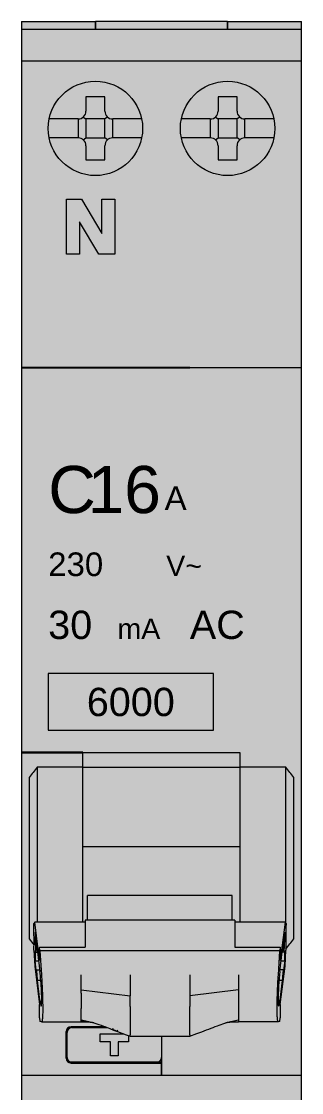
# Model space of a CAD drawing. Header units: millimetres. Extents: x 0 to 418, y -44 to 411.
# Drawn here: x 0.3 to 18.1, y 24.2 to 92.2 of the extents above; entities that cross this region are included whole.
import ezdxf
from ezdxf.enums import TextEntityAlignment as Align

# ---------------------------------------------------------------- set-up
doc = ezdxf.new("R2010")
doc.units = ezdxf.units.MM
for name, color, linetype, lineweight, true_color in [('BODY', 7, 'Continuous', 5, 0xf0f1eb), ('DETAILS', 7, 'Continuous', 5, 0x2f373d), ('LEVERS', 7, 'Continuous', 5, 0x2b7ac1), ('MARKING', 7, 'Continuous', 5, 0x2f373d), ('TERMINALS', 7, 'Continuous', 5, 0xa4adb6), ('TEST', 7, 'Continuous', 5, 0xf49226)]:
    doc.layers.add(name, color=color, linetype=linetype, lineweight=lineweight, true_color=true_color)
doc.layers.add('PARAMETERS', color=7, linetype='Continuous', plot=False)
doc.styles.add('BLOCK_ARIAL', font='arial.ttf')

# ---------------------------------------------------------------- blocks, each defined once
blk = doc.blocks.new('DA_1PN_18_4')
at = {"layer": 'BODY', "true_color": 0xf0f1eb}
blk.add_hatch(color=7, dxfattribs=at).paths.add_polyline_path([(0.3, 5.75), (0.3, 25.25), (0.3, 45.765), (0.3, 45.77), (0.3, 45.815), (0.3, 45.82), (0.3, 70.23), (0.3, 70.25), (0.3, 89.75), (0.3, 91.75), (0.3, 92.25), (5, 92.25), (13.4, 92.25), (18.1, 92.25), (18.1, 91.75), (18.1, 89.75), (18.1, 70.25), (18.1, 25.25), (18.1, 5.75), (18.1, 3.75), (18.1, 3.25), (14.9, 3.25), (14.9, 1.25), (14.88, 1.05), (14.82, 0.86), (14.61, 0.54), (14.29, 0.33), (14.1, 0.27), (13.9, 0.25), (4.5, 0.25), (4.3, 0.27), (4.11, 0.33), (3.79, 0.54), (3.58, 0.86), (3.52, 1.05), (3.5, 1.25), (3.5, 3.25), (0.3, 3.25), (0.3, 3.75)])
at = {"layer": 'LEVERS'}
blk.add_hatch(color=256, dxfattribs=at).paths.add_polyline_path([(1.575, 28.665), (1.48, 28.695), (1.45, 28.935), (1.45, 29.775), (1.15, 32.2), (1.095, 33.22), (1.099, 33.551), (1.025, 33.65), (0.95, 33.745), (0.875, 33.845), (0.8, 33.945), (0.8, 44.19), (0.925, 44.36), (1.05, 44.525), (1.175, 44.69), (1.3, 44.85), (4.2, 44.85), (4.2, 44.86), (4.2, 45.71), (4.2, 45.765), (14.2, 45.765), (14.2, 44.86), (14.2, 44.85), (17.1, 44.85), (17.225, 44.69), (17.35, 44.525), (17.475, 44.36), (17.6, 44.19), (17.6, 33.945), (17.475, 33.78), (17.35, 33.615), (17.225, 33.45), (17.104, 33.295), (17.105, 33.22), (17.05, 32.2), (16.75, 29.775), (16.75, 28.935), (16.72, 28.695), (16.625, 28.665), (16.625, 28.66), (14.1, 28.66), (13.89, 28.66), (13.835, 28.66), (13.775, 28.66), (13.675, 28.66), (13.625, 28.66), (13.595, 28.66), (13.575, 28.66), (13.56, 28.66), (13.55, 28.66), (13.54, 28.66), (13.53, 28.66), (13.52, 28.655), (13.515, 28.655), (13.51, 28.655), (13.5, 28.655), (13.495, 28.655), (13.49, 28.655), (13.485, 28.655), (13.48, 28.655), (13.475, 28.655), (13.47, 28.655), (13.469, 28.655), (13.46, 28.653), (13.46, 28.65), (13.455, 28.65), (13.45, 28.65), (13.425, 28.645), (13.415, 28.645), (13.402, 28.642), (13.395, 28.64), (13.375, 28.635), (13.355, 28.63), (13.335, 28.625), (13.32, 28.615), (13.3, 28.61), (13.295, 28.61), (13.215, 28.58), (13.105, 28.545), (12.995, 28.505), (12.875, 28.46), (12.75, 28.415), (12.62, 28.365), (12.485, 28.315), (12.35, 28.265), (12.205, 28.21), (12.06, 28.155), (11.76, 28.04), (11.445, 27.92), (11, 27.75), (9.2, 27.75), (7.2, 27.75), (6.95, 27.845), (6.803, 27.9), (6.67, 27.95), (6.405, 28.055), (6.309, 28.092), (6.176, 28.142), (6.155, 28.15), (5.915, 28.24), (5.705, 28.32), (5.52, 28.39), (5.36, 28.45), (5.215, 28.5), (5.085, 28.545), (4.975, 28.585), (4.9, 28.61), (4.88, 28.615), (4.865, 28.625), (4.845, 28.63), (4.825, 28.635), (4.805, 28.64), (4.79, 28.645), (4.78, 28.645), (4.76, 28.65), (4.74, 28.655), (4.735, 28.655), (4.731, 28.655), (4.1, 28.8), (4.1, 28.66), (1.575, 28.66)])
at = {"layer": 'TERMINALS', "true_color": 0xa4adb6}
for points in [[(7.986, 85.156), (7.974, 85.058), (7.96, 84.961), (7.942, 84.865), (7.942, 84.861), (7.94, 84.845), (7.934, 84.825), (7.922, 84.769), (7.898, 84.674), (7.871, 84.579), (7.841, 84.486), (7.808, 84.393), (7.772, 84.304), (7.765, 84.28), (7.751, 84.254), (7.733, 84.212), (7.691, 84.123), (7.646, 84.036), (7.598, 83.95), (7.548, 83.866), (7.495, 83.784), (7.49, 83.775), (7.482, 83.765), (7.439, 83.703), (7.38, 83.624), (7.319, 83.547), (7.256, 83.472), (7.19, 83.399), (7.121, 83.329), (7.051, 83.26), (6.978, 83.194), (6.903, 83.131), (6.826, 83.07), (6.747, 83.011), (6.685, 82.968), (6.675, 82.96), (6.666, 82.955), (6.584, 82.902), (6.5, 82.852), (6.414, 82.804), (6.327, 82.759), (6.238, 82.717), (6.196, 82.699), (6.17, 82.685), (6.146, 82.678), (6.057, 82.642), (5.964, 82.609), (5.871, 82.579), (5.776, 82.552), (5.681, 82.528), (5.625, 82.516), (5.605, 82.51), (5.589, 82.508), (5.585, 82.508), (5.489, 82.49), (5.392, 82.476), (5.294, 82.464), (5.196, 82.456), (5.098, 82.452), (5, 82.45), (4.902, 82.452), (4.804, 82.456), (4.706, 82.464), (4.608, 82.476), (4.511, 82.49), (4.415, 82.508), (4.411, 82.508), (4.395, 82.51), (4.375, 82.516), (4.319, 82.528), (4.224, 82.552), (4.129, 82.579), (4.036, 82.609), (3.943, 82.642), (3.854, 82.678), (3.83, 82.685), (3.804, 82.699), (3.762, 82.717), (3.673, 82.759), (3.586, 82.804), (3.5, 82.852), (3.416, 82.902), (3.334, 82.955), (3.325, 82.96), (3.315, 82.968), (3.253, 83.011), (3.174, 83.07), (3.097, 83.131), (3.022, 83.194), (2.949, 83.26), (2.879, 83.329), (2.81, 83.399), (2.744, 83.472), (2.681, 83.547), (2.62, 83.624), (2.561, 83.703), (2.518, 83.765), (2.51, 83.775), (2.505, 83.784), (2.452, 83.866), (2.402, 83.95), (2.354, 84.036), (2.309, 84.123), (2.267, 84.212), (2.249, 84.254), (2.235, 84.28), (2.228, 84.304), (2.192, 84.393), (2.159, 84.486), (2.129, 84.579), (2.102, 84.674), (2.078, 84.769), (2.066, 84.825), (2.06, 84.845), (2.058, 84.861), (2.058, 84.865), (2.04, 84.961), (2.026, 85.058), (2.014, 85.156), (2.006, 85.254), (2.002, 85.352), (2, 85.45), (2, 85.45), (2, 85.45), (2.002, 85.548), (2.006, 85.646), (2.014, 85.744), (2.026, 85.842), (2.04, 85.939), (2.058, 86.035), (2.058, 86.039), (2.06, 86.055), (2.066, 86.075), (2.078, 86.131), (2.102, 86.226), (2.129, 86.321), (2.159, 86.414), (2.192, 86.507), (2.228, 86.596), (2.235, 86.62), (2.249, 86.646), (2.267, 86.688), (2.309, 86.777), (2.354, 86.864), (2.402, 86.95), (2.452, 87.034), (2.505, 87.116), (2.51, 87.125), (2.518, 87.135), (2.561, 87.197), (2.62, 87.276), (2.681, 87.353), (2.744, 87.428), (2.81, 87.501), (2.879, 87.571), (2.949, 87.64), (3.022, 87.706), (3.097, 87.769), (3.174, 87.83), (3.253, 87.889), (3.315, 87.932), (3.325, 87.94), (3.334, 87.945), (3.416, 87.998), (3.5, 88.048), (3.586, 88.096), (3.673, 88.141), (3.762, 88.183), (3.804, 88.201), (3.83, 88.215), (3.854, 88.222), (3.943, 88.258), (4.036, 88.291), (4.129, 88.321), (4.224, 88.348), (4.319, 88.372), (4.375, 88.384), (4.395, 88.39), (4.411, 88.392), (4.415, 88.392), (4.511, 88.41), (4.608, 88.424), (4.706, 88.436), (4.804, 88.444), (4.902, 88.448), (5, 88.45), (5, 88.45), (5, 88.45), (5.098, 88.448), (5.196, 88.444), (5.294, 88.436), (5.392, 88.424), (5.489, 88.41), (5.585, 88.392), (5.589, 88.392), (5.605, 88.39), (5.625, 88.384), (5.681, 88.372), (5.776, 88.348), (5.871, 88.321), (5.964, 88.291), (6.057, 88.258), (6.146, 88.222), (6.17, 88.215), (6.196, 88.201), (6.238, 88.183), (6.327, 88.141), (6.414, 88.096), (6.5, 88.048), (6.584, 87.998), (6.666, 87.945), (6.675, 87.94), (6.685, 87.932), (6.747, 87.889), (6.826, 87.83), (6.903, 87.769), (6.978, 87.706), (7.051, 87.64), (7.121, 87.571), (7.19, 87.501), (7.256, 87.428), (7.319, 87.353), (7.38, 87.276), (7.439, 87.197), (7.482, 87.135), (7.49, 87.125), (7.495, 87.116), (7.548, 87.034), (7.598, 86.95), (7.646, 86.864), (7.691, 86.777), (7.733, 86.688), (7.751, 86.646), (7.765, 86.62), (7.772, 86.596), (7.808, 86.507), (7.841, 86.414), (7.871, 86.321), (7.898, 86.226), (7.922, 86.131), (7.934, 86.075), (7.94, 86.055), (7.942, 86.039), (7.942, 86.035), (7.96, 85.939), (7.974, 85.842), (7.986, 85.744), (7.994, 85.646), (7.998, 85.548), (8, 85.45), (7.998, 85.352), (7.994, 85.254)], [(16.386, 85.156), (16.374, 85.058), (16.36, 84.961), (16.342, 84.865), (16.342, 84.861), (16.34, 84.845), (16.334, 84.825), (16.322, 84.769), (16.298, 84.674), (16.271, 84.579), (16.241, 84.486), (16.208, 84.393), (16.172, 84.304), (16.165, 84.28), (16.151, 84.254), (16.133, 84.212), (16.091, 84.123), (16.046, 84.036), (15.998, 83.95), (15.948, 83.866), (15.895, 83.784), (15.89, 83.775), (15.882, 83.765), (15.839, 83.703), (15.78, 83.624), (15.719, 83.547), (15.656, 83.472), (15.59, 83.399), (15.521, 83.329), (15.451, 83.26), (15.378, 83.194), (15.303, 83.131), (15.226, 83.07), (15.147, 83.011), (15.085, 82.968), (15.075, 82.96), (15.066, 82.955), (14.984, 82.902), (14.9, 82.852), (14.814, 82.804), (14.727, 82.759), (14.638, 82.717), (14.596, 82.699), (14.57, 82.685), (14.546, 82.678), (14.457, 82.642), (14.364, 82.609), (14.271, 82.579), (14.176, 82.552), (14.081, 82.528), (14.025, 82.516), (14.005, 82.51), (13.989, 82.508), (13.985, 82.508), (13.889, 82.49), (13.792, 82.476), (13.694, 82.464), (13.596, 82.456), (13.498, 82.452), (13.4, 82.45), (13.302, 82.452), (13.204, 82.456), (13.106, 82.464), (13.008, 82.476), (12.911, 82.49), (12.815, 82.508), (12.811, 82.508), (12.795, 82.51), (12.775, 82.516), (12.719, 82.528), (12.624, 82.552), (12.529, 82.579), (12.436, 82.609), (12.343, 82.642), (12.254, 82.678), (12.23, 82.685), (12.204, 82.699), (12.162, 82.717), (12.073, 82.759), (11.986, 82.804), (11.9, 82.852), (11.816, 82.902), (11.734, 82.955), (11.725, 82.96), (11.715, 82.968), (11.653, 83.011), (11.574, 83.07), (11.497, 83.131), (11.422, 83.194), (11.349, 83.26), (11.279, 83.329), (11.21, 83.399), (11.144, 83.472), (11.081, 83.547), (11.02, 83.624), (10.961, 83.703), (10.918, 83.765), (10.91, 83.775), (10.905, 83.784), (10.852, 83.866), (10.802, 83.95), (10.754, 84.036), (10.709, 84.123), (10.667, 84.212), (10.649, 84.254), (10.635, 84.28), (10.628, 84.304), (10.592, 84.393), (10.559, 84.486), (10.529, 84.579), (10.502, 84.674), (10.478, 84.769), (10.466, 84.825), (10.46, 84.845), (10.458, 84.861), (10.458, 84.865), (10.44, 84.961), (10.426, 85.058), (10.414, 85.156), (10.406, 85.254), (10.402, 85.352), (10.4, 85.45), (10.4, 85.45), (10.4, 85.45), (10.402, 85.548), (10.406, 85.646), (10.414, 85.744), (10.426, 85.842), (10.44, 85.939), (10.458, 86.035), (10.458, 86.039), (10.46, 86.055), (10.466, 86.075), (10.478, 86.131), (10.502, 86.226), (10.529, 86.321), (10.559, 86.414), (10.592, 86.507), (10.628, 86.596), (10.635, 86.62), (10.649, 86.646), (10.667, 86.688), (10.709, 86.777), (10.754, 86.864), (10.802, 86.95), (10.852, 87.034), (10.905, 87.116), (10.91, 87.125), (10.918, 87.135), (10.961, 87.197), (11.02, 87.276), (11.081, 87.353), (11.144, 87.428), (11.21, 87.501), (11.279, 87.571), (11.349, 87.64), (11.422, 87.706), (11.497, 87.769), (11.574, 87.83), (11.653, 87.889), (11.715, 87.932), (11.725, 87.94), (11.734, 87.945), (11.816, 87.998), (11.9, 88.048), (11.986, 88.096), (12.073, 88.141), (12.162, 88.183), (12.204, 88.201), (12.23, 88.215), (12.254, 88.222), (12.343, 88.258), (12.436, 88.291), (12.529, 88.321), (12.624, 88.348), (12.719, 88.372), (12.775, 88.384), (12.795, 88.39), (12.811, 88.392), (12.815, 88.392), (12.911, 88.41), (13.008, 88.424), (13.106, 88.436), (13.204, 88.444), (13.302, 88.448), (13.4, 88.45), (13.4, 88.45), (13.4, 88.45), (13.498, 88.448), (13.596, 88.444), (13.694, 88.436), (13.792, 88.424), (13.889, 88.41), (13.985, 88.392), (13.989, 88.392), (14.005, 88.39), (14.025, 88.384), (14.081, 88.372), (14.176, 88.348), (14.271, 88.321), (14.364, 88.291), (14.457, 88.258), (14.546, 88.222), (14.57, 88.215), (14.596, 88.201), (14.638, 88.183), (14.727, 88.141), (14.814, 88.096), (14.9, 88.048), (14.984, 87.998), (15.066, 87.945), (15.075, 87.94), (15.085, 87.932), (15.147, 87.889), (15.226, 87.83), (15.303, 87.769), (15.378, 87.706), (15.451, 87.64), (15.521, 87.571), (15.59, 87.501), (15.656, 87.428), (15.719, 87.353), (15.78, 87.276), (15.839, 87.197), (15.882, 87.135), (15.89, 87.125), (15.895, 87.116), (15.948, 87.034), (15.998, 86.95), (16.046, 86.864), (16.091, 86.777), (16.133, 86.688), (16.151, 86.646), (16.165, 86.62), (16.172, 86.596), (16.208, 86.507), (16.241, 86.414), (16.271, 86.321), (16.298, 86.226), (16.322, 86.131), (16.334, 86.075), (16.34, 86.055), (16.342, 86.039), (16.342, 86.035), (16.36, 85.939), (16.374, 85.842), (16.386, 85.744), (16.394, 85.646), (16.398, 85.548), (16.4, 85.45), (16.398, 85.352), (16.394, 85.254)]]:
    blk.add_hatch(color=253, dxfattribs=at).paths.add_polyline_path(points)
at = {"layer": 'TEST', "true_color": 0xf49226}
for points in [[(4.731, 28.655), (4.73, 28.655), (4.725, 28.655), (4.72, 28.655), (4.715, 28.655), (4.71, 28.655), (4.705, 28.655), (4.7, 28.655), (4.695, 28.655), (4.69, 28.655), (4.685, 28.655), (4.68, 28.655), (4.675, 28.66), (4.665, 28.66), (4.66, 28.66), (4.65, 28.66), (4.635, 28.66), (4.62, 28.66), (4.6, 28.66), (4.57, 28.66), (4.52, 28.66), (4.34, 28.66), (4.135, 28.66), (4.1, 28.66), (4.1, 28.8)], [(3.298, 26.1), (3.35, 26.1), (3.35, 28.05), (9.2, 28.05), (9.2, 26.4), (9.2, 26.1), (9.2, 26.05), (7.2, 26.05), (6.7, 26.05), (3.45, 26.05), (3.35, 26.05), (3.35, 26.072), (3.335, 26.075)]]:
    blk.add_hatch(color=30, dxfattribs=at).paths.add_polyline_path(points)
at = {"layer": 'DETAILS', "color": 250, "linetype": 'ByBlock', "lineweight": 5, "true_color": 0x2f373d}
for p, q in [((0.3, 92.25), (0.3, 91.75)), ((0.3, 92.25), (5, 92.25)), ((5, 92.25), (5, 91.75)), ((5, 91.75), (5, 92.25)), ((13.4, 92.25), (5, 92.25)), ((13.4, 92.25), (13.4, 91.75)), ((13.4, 91.75), (13.4, 92.25)), ((13.4, 92.25), (18.1, 92.25)), ((18.1, 3.25), (18.1, 92.25)), ((0.3, 91.75), (0.3, 70.25)), ((0.3, 91.75), (18.1, 91.75)), ((0.3, 89.75), (18.1, 89.75)), ((4.4, 87.45), (4.4, 86.55)), ((5.6, 87.45), (4.4, 87.45)), ((5.6, 86.55), (5.6, 87.45)), ((12.8, 87.45), (12.8, 86.55)), ((14, 87.45), (12.8, 87.45)), ((14, 86.55), (14, 87.45)), ((3.9, 86.05), (2.063, 86.05)), ((3.9, 86.05), (3.9, 84.85)), ((4.227, 86.171), (4.4, 86.05)), ((4.4, 86.05), (4.4, 84.85)), ((5.6, 86.05), (4.4, 86.05)), ((5.773, 86.171), (5.6, 86.05)), ((5.6, 84.85), (5.6, 86.05)), ((6.1, 84.85), (6.1, 86.05)), ((7.937, 86.05), (6.1, 86.05)), ((12.3, 86.05), (10.463, 86.05)), ((12.3, 86.05), (12.3, 84.85)), ((12.627, 86.171), (12.8, 86.05)), ((12.8, 86.05), (12.8, 84.85)), ((14, 86.05), (12.8, 86.05)), ((14.173, 86.171), (14, 86.05)), ((14, 84.85), (14, 86.05)), ((14.5, 84.85), (14.5, 86.05)), ((16.337, 86.05), (14.5, 86.05)), ((3.9, 84.85), (2.063, 84.85)), ((4.227, 84.729), (4.4, 84.85)), ((4.4, 84.85), (5.6, 84.85)), ((5.773, 84.729), (5.6, 84.85)), ((7.937, 84.85), (6.1, 84.85)), ((12.3, 84.85), (10.463, 84.85)), ((12.627, 84.729), (12.8, 84.85)), ((12.8, 84.85), (14, 84.85)), ((14.173, 84.729), (14, 84.85)), ((16.338, 84.85), (14.5, 84.85)), ((4.4, 84.35), (4.4, 83.45)), ((5.6, 83.45), (5.6, 84.35)), ((12.8, 84.35), (12.8, 83.45)), ((14, 83.45), (14, 84.35)), ((4.4, 83.45), (5.6, 83.45)), ((12.8, 83.45), (14, 83.45)), ((3.168, 77.45), (3.168, 80.95)), ((3.168, 80.95), (4.114, 80.95)), ((4.114, 80.95), (5.407, 78.772)), ((5.407, 78.772), (5.407, 80.95)), ((5.407, 80.95), (6.232, 80.95)), ((6.232, 80.95), (6.232, 77.45)), ((3.995, 79.507), (3.995, 77.45)), ((5.223, 77.45), (3.995, 79.507)), ((3.995, 77.45), (3.168, 77.45)), ((6.232, 77.45), (5.223, 77.45)), ((0.3, 70.25), (0.3, 70.229)), ((11, 70.25), (0.3, 70.25)), ((0.3, 70.229), (0.3, 45.765)), ((0.3, 70.229), (11, 70.229)), ((11, 70.229), (11, 70.25)), ((11, 70.25), (18.1, 70.25)), ((11, 70.236), (11, 70.229)), ((4.2, 45.816), (0.3, 45.816)), ((0.3, 45.765), (0.3, 25.25)), ((0.3, 45.765), (4.2, 45.765)), ((4.2, 45.709), (4.2, 45.816)), ((4.2, 35.001), (4.2, 45.765)), ((14.2, 45.765), (4.2, 45.765)), ((14.2, 35.001), (14.2, 45.765)), ((1.3, 44.852), (1.3, 35.001)), ((4.2, 44.852), (1.3, 44.852)), ((4.2, 44.862), (14.2, 44.862)), ((17.1, 44.852), (14.2, 44.852)), ((17.1, 34.925), (17.1, 44.852)), ((0.8, 44.192), (0.8, 33.947)), ((17.6, 33.947), (17.6, 44.192)), ((14.2, 39.782), (4.2, 39.782)), ((13.7, 36.707), (4.5, 36.707)), ((4.5, 35.126), (4.5, 36.707)), ((13.7, 35.126), (13.7, 36.707)), ((1.152, 35.001), (1.088, 34.909)), ((4.35, 35.001), (1.152, 35.001)), ((1.45, 32.571), (1.152, 35.001)), ((13.85, 35.126), (4.35, 35.126)), ((4.35, 35.126), (4.35, 33.411)), ((13.85, 35.126), (13.85, 33.411)), ((17.048, 35.001), (13.85, 35.001)), ((17.048, 35.001), (16.75, 32.571)), ((17.112, 34.909), (17.048, 35.001)), ((1.17, 34.368), (1.244, 33.766)), ((1.17, 34.368), (1.17, 33.779)), ((16.956, 33.766), (17.03, 34.368)), ((17.03, 33.779), (17.03, 34.368)), ((1.17, 33.779), (1.244, 33.779)), ((1.45, 33.411), (4.35, 33.411)), ((1.479, 33.172), (1.45, 33.411)), ((1.45, 32.571), (1.45, 33.411)), ((13.85, 33.411), (16.75, 33.411)), ((16.75, 33.411), (16.721, 33.172)), ((16.75, 33.411), (16.75, 32.571)), ((16.956, 33.779), (17.03, 33.779)), ((1.095, 33.22), (1.152, 32.202)), ((1.17, 33.138), (1.17, 32.549)), ((1.184, 33.101), (1.305, 33.101)), ((1.315, 33.079), (1.328, 33.079)), ((1.324, 33.112), (1.476, 31.867)), ((16.721, 33.172), (1.479, 33.172)), ((1.479, 33.172), (1.574, 31.661)), ((16.626, 31.661), (16.721, 33.172)), ((16.724, 31.867), (16.876, 33.112)), ((16.885, 33.079), (16.872, 33.079)), ((17.016, 33.101), (16.895, 33.101)), ((17.03, 32.549), (17.03, 33.138)), ((17.048, 32.202), (17.105, 33.22)), ((1.152, 32.202), (1.45, 29.773)), ((1.17, 32.549), (1.393, 32.549)), ((1.244, 31.947), (1.17, 32.549)), ((16.75, 29.773), (17.048, 32.202)), ((16.807, 32.549), (17.03, 32.549)), ((17.03, 32.549), (16.956, 31.947)), ((1.252, 31.98), (1.462, 31.98)), ((4.1, 30.481), (4.1, 31.661)), ((7.2, 31.661), (7.2, 30.331)), ((11, 31.661), (11, 30.331)), ((14.1, 31.661), (14.1, 29.519)), ((16.948, 31.98), (16.738, 31.98)), ((1.532, 31.293), (1.324, 31.293)), ((1.476, 30.048), (1.324, 31.293)), ((4.1, 30.701), (7.2, 30.331)), ((14.1, 30.701), (11, 30.331)), ((16.876, 31.293), (16.668, 31.293)), ((16.876, 31.293), (16.724, 30.048)), ((4.1, 30.481), (4.1, 29.519)), ((1.45, 28.933), (1.45, 29.773)), ((4.1, 28.662), (4.1, 29.519)), ((7.2, 29.652), (7.2, 27.833)), ((11, 27.833), (11, 29.652)), ((14.1, 29.519), (14.1, 28.662)), ((16.75, 29.773), (16.75, 28.933)), ((1.45, 28.933), (1.479, 28.694)), ((1.574, 28.663), (1.479, 28.694)), ((1.577, 28.662), (1.574, 28.663)), ((1.577, 28.662), (4.133, 28.662)), ((4.1, 28.8), (4.775, 28.646)), ((4.133, 28.662), (4.339, 28.662)), ((4.339, 28.662), (4.521, 28.661)), ((4.521, 28.661), (4.569, 28.66)), ((4.569, 28.66), (4.6, 28.66)), ((4.6, 28.66), (4.621, 28.659)), ((4.621, 28.659), (4.636, 28.659)), ((4.636, 28.659), (4.648, 28.659)), ((4.648, 28.659), (4.658, 28.658)), ((4.658, 28.658), (4.667, 28.658)), ((4.667, 28.658), (4.674, 28.658)), ((4.674, 28.658), (4.68, 28.657)), ((4.68, 28.657), (4.686, 28.657)), ((4.686, 28.657), (4.692, 28.657)), ((4.692, 28.657), (4.696, 28.656)), ((4.696, 28.656), (4.701, 28.656)), ((4.701, 28.656), (4.705, 28.656)), ((4.705, 28.656), (4.71, 28.655)), ((4.71, 28.655), (4.713, 28.655)), ((4.713, 28.655), (4.717, 28.655)), ((4.717, 28.655), (4.72, 28.655)), ((4.72, 28.655), (4.723, 28.654)), ((4.723, 28.654), (4.725, 28.654)), ((4.725, 28.654), (4.728, 28.654)), ((4.728, 28.654), (4.731, 28.653)), ((4.731, 28.653), (4.733, 28.653)), ((4.733, 28.653), (4.736, 28.653)), ((4.736, 28.653), (4.738, 28.653)), ((4.738, 28.653), (4.74, 28.652)), ((4.74, 28.653), (4.78, 28.645)), ((4.74, 28.652), (4.743, 28.652)), ((4.743, 28.652), (4.745, 28.652)), ((4.745, 28.652), (4.746, 28.652)), ((4.746, 28.652), (4.747, 28.651)), ((4.747, 28.651), (4.748, 28.651)), ((4.748, 28.651), (4.749, 28.651)), ((4.749, 28.651), (4.751, 28.651)), ((4.751, 28.651), (4.754, 28.65)), ((4.754, 28.65), (4.758, 28.65)), ((4.758, 28.65), (4.767, 28.648)), ((4.775, 28.646), (4.788, 28.643)), ((13.302, 28.612), (13.293, 28.609)), ((13.302, 28.612), (13.319, 28.617)), ((13.391, 28.638), (13.588, 28.682)), ((13.393, 28.639), (13.412, 28.643)), ((13.412, 28.643), (13.425, 28.646)), ((13.423, 28.646), (13.448, 28.651)), ((13.425, 28.646), (14.1, 28.8)), ((13.433, 28.648), (13.439, 28.649)), ((13.439, 28.649), (13.442, 28.65)), ((13.442, 28.65), (13.454, 28.652)), ((13.454, 28.652), (13.456, 28.652)), ((13.456, 28.652), (13.459, 28.652)), ((13.459, 28.652), (13.46, 28.652)), ((13.46, 28.652), (13.462, 28.653)), ((13.462, 28.653), (13.464, 28.653)), ((13.464, 28.653), (13.466, 28.653)), ((13.466, 28.653), (13.468, 28.653)), ((13.468, 28.653), (13.471, 28.654)), ((13.471, 28.654), (13.474, 28.654)), ((13.474, 28.654), (13.477, 28.654)), ((13.477, 28.654), (13.48, 28.655)), ((13.48, 28.655), (13.484, 28.655)), ((13.484, 28.655), (13.488, 28.655)), ((13.488, 28.655), (13.493, 28.656)), ((13.493, 28.656), (13.497, 28.656)), ((13.497, 28.656), (13.502, 28.656)), ((13.502, 28.656), (13.508, 28.657)), ((13.508, 28.657), (13.514, 28.657)), ((13.514, 28.657), (13.521, 28.657)), ((13.521, 28.657), (13.529, 28.658)), ((13.529, 28.658), (13.538, 28.658)), ((13.538, 28.658), (13.549, 28.658)), ((13.549, 28.658), (13.562, 28.659)), ((13.562, 28.659), (13.577, 28.659)), ((13.577, 28.659), (13.596, 28.66)), ((13.596, 28.66), (13.625, 28.66)), ((13.625, 28.66), (13.677, 28.661)), ((13.677, 28.661), (13.775, 28.661)), ((13.775, 28.661), (13.837, 28.662)), ((13.837, 28.662), (13.892, 28.662)), ((13.892, 28.662), (14.1, 28.662)), ((16.623, 28.662), (14.1, 28.662)), ((16.626, 28.663), (16.623, 28.662)), ((16.721, 28.694), (16.626, 28.663)), ((16.721, 28.694), (16.75, 28.933)), ((3.15, 26.35), (3.15, 28.05)), ((3.2, 26.4), (3.2, 28)), ((5.623, 28.35), (3.45, 28.35)), ((3.5, 28.3), (5.756, 28.3)), ((5.917, 28.239), (6.154, 28.149)), ((11, 27.748), (11.444, 27.918)), ((11.444, 27.918), (11.758, 28.039)), ((5.3, 27.9), (6.804, 27.9)), ((5.3, 27.4), (5.3, 27.9)), ((5.95, 27.4), (5.3, 27.4)), ((5.95, 26.5), (5.95, 27.4)), ((7.1, 27.4), (6.45, 27.4)), ((6.45, 27.4), (6.45, 26.5)), ((7.1, 27.786), (7.1, 27.4)), ((7.2, 27.748), (11, 27.748)), ((9.2, 27.748), (9.2, 26.4)), ((9.2, 26.1), (3.285, 26.1)), ((3.45, 26.05), (9.2, 26.05)), ((6.45, 26.5), (5.95, 26.5)), ((6.625, 26.1), (6.7, 26.05)), ((7.2, 26.05), (7.15, 26.1)), ((9.2, 26.4), (9.2, 25.25)), ((9.2, 25.25), (9.2, 26.05)), ((9.2, 25.25), (0.3, 25.25)), ((0.3, 25.25), (0.3, 3.75)), ((18.1, 25.25), (9.2, 25.25))]:
    blk.add_line(p, q, dxfattribs=at)
for points in [[(4.788, 28.643), (4.807, 28.639), (4.825, 28.634), (4.844, 28.629), (4.863, 28.623), (4.881, 28.617), (4.898, 28.612)], [(4.898, 28.612), (4.974, 28.586), (5.086, 28.547), (5.215, 28.501), (5.358, 28.448), (5.519, 28.389), (5.703, 28.32), (5.917, 28.239)], [(11.758, 28.039), (12.059, 28.154), (12.206, 28.21), (12.348, 28.264), (12.486, 28.316), (12.62, 28.366), (12.749, 28.414), (12.874, 28.46), (12.994, 28.504), (13.107, 28.544), (13.214, 28.582), (13.293, 28.609)], [(13.319, 28.617), (13.337, 28.623), (13.356, 28.629), (13.375, 28.634), (13.393, 28.639)], [(6.412, 28.133), (6.373, 28.092), (6.334, 28.085), (6.295, 28.095), (6.256, 28.111), (6.217, 28.126), (6.182, 28.138), (6.152, 28.154), (6.126, 28.186), (6.105, 28.25)], [(6.154, 28.149), (6.407, 28.053), (6.671, 27.951), (6.951, 27.844), (7.2, 27.748)]]:
    blk.add_lwpolyline(points, dxfattribs=at)
for centre in [(5, 85.45), (13.4, 85.45)]:
    blk.add_circle(centre, 3, dxfattribs=at)
for centre, radius, start, end in [((3.9, 86.55), 0.5, -90, 0), ((6.1, 86.55), 0.5, 180, -90), ((12.3, 86.55), 0.5, -90, 0), ((14.5, 86.55), 0.5, 180, -90), ((3.9, 84.35), 0.5, 0, 90), ((6.1, 84.35), 0.5, 90, 180), ((12.3, 84.35), 0.5, 0, 90), ((14.5, 84.35), 0.5, 90, 180), ((28.451, 23.758), 34.383, 142.15602, 143.53563), ((-10.051, 23.758), 34.383, 36.46437, 37.84398), ((27.27, 53.534), 32.929, -143.49841, -142.63244), ((-9.845, 54.268), 34.149, -37.9044, -36.51719), ((3.45, 28.05), 0.3, 90, 180), ((3.5, 28), 0.3, 90, 180), ((3.45, 26.35), 0.3, 180, -90), ((3.5, 26.4), 0.3, 180, -90), ((8.9, 26.4), 0.3, -90, 0)]:
    blk.add_arc(centre, radius, start, end, dxfattribs=at)
for centre, major_axis, start_param, end_param in [((0.435, 39.25), (-0.477, 7.6), 3.792161, 4.100574), ((17.765, 39.25), (0.477, 7.6), 2.182611, 2.491025), ((1.284, 33.579), (-0.031, 0.5), 1.182617, 3.501176), ((16.916, 33.579), (0.031, 0.5), 2.782009, 5.100568), ((1.284, 31.48), (-0.031, 0.5), 4.32421, 6.642769), ((16.916, 31.48), (0.031, 0.5), 5.923602, 8.242161), ((1.476, 30.958), (-0.082, 1.3), 2.341897, 5.48349), ((16.724, 30.958), (0.082, 1.3), 0.799696, 3.941288)]:
    blk.add_ellipse(centre, major_axis=major_axis, ratio=0.060973, start_param=start_param, end_param=end_param, dxfattribs=at)
for points, knots in [([(1.17, 33.779), (1.178, 33.684), (1.187, 33.544), (1.195, 33.366), (1.196, 33.282), (1.196, 33.244)], [0, 0, 0, 0, 0.532652, 0.785168, 1, 1, 1, 1]), ([(17.004, 33.244), (17.004, 33.282), (17.005, 33.366), (17.013, 33.544), (17.022, 33.684), (17.03, 33.779)], [0, 0, 0, 0, 0.214832, 0.467348, 1, 1, 1, 1]), ([(1.184, 33.101), (1.182, 33.101), (1.179, 33.105), (1.177, 33.112), (1.173, 33.123), (1.171, 33.132), (1.17, 33.138)], [0, 0, 0, 0, 0.09668, 0.290392, 0.591888, 1, 1, 1, 1]), ([(1.196, 33.244), (1.196, 33.224), (1.196, 33.189), (1.194, 33.148), (1.192, 33.124), (1.189, 33.112), (1.188, 33.105), (1.185, 33.101), (1.184, 33.101)], [0, 0, 0, 0, 0.418435, 0.729909, 0.841706, 0.923261, 0.974667, 1, 1, 1, 1]), ([(17.016, 33.101), (17.015, 33.101), (17.012, 33.105), (17.011, 33.112), (17.008, 33.124), (17.006, 33.148), (17.004, 33.189), (17.004, 33.224), (17.004, 33.244)], [0, 0, 0, 0, 0.025333, 0.076739, 0.158294, 0.270091, 0.581565, 1, 1, 1, 1]), ([(17.03, 33.138), (17.029, 33.132), (17.027, 33.123), (17.023, 33.112), (17.021, 33.105), (17.018, 33.101), (17.016, 33.101)], [0, 0, 0, 0, 0.408112, 0.709608, 0.90332, 1, 1, 1, 1]), ([(1.574, 31.661), (1.598, 31.274), (1.627, 30.713), (1.648, 29.998), (1.652, 29.671), (1.652, 29.518)], [0, 0, 0, 0, 0.542362, 0.786686, 1, 1, 1, 1]), ([(16.548, 29.519), (16.548, 29.671), (16.552, 29.998), (16.573, 30.713), (16.602, 31.274), (16.626, 31.661)], [0, 0, 0, 0, 0.213327, 0.457652, 1, 1, 1, 1]), ([(7.2, 30.077), (7.2, 30.119), (7.2, 30.204), (7.2, 30.289), (7.2, 30.331)], [0, 0, 0, 0, 0.5, 1, 1, 1, 1]), ([(7.2, 29.652), (7.2, 29.667), (7.201, 29.7), (7.201, 29.77), (7.2, 29.845), (7.2, 29.921), (7.202, 29.977), (7.201, 30.029), (7.2, 30.061), (7.2, 30.077)], [0, 0, 0, 0, 0.106166, 0.227823, 0.497824, 0.635905, 0.768961, 0.891982, 1, 1, 1, 1]), ([(11, 30.077), (11, 30.061), (10.999, 30.029), (10.998, 29.977), (11, 29.921), (11, 29.845), (10.999, 29.77), (10.999, 29.7), (11, 29.667), (11, 29.652)], [0, 0, 0, 0, 0.108018, 0.231039, 0.364095, 0.502175, 0.772175, 0.893832, 1, 1, 1, 1]), ([(11, 30.331), (11, 30.289), (11.001, 30.204), (11, 30.119), (11, 30.077)], [0, 0, 0, 0, 0.5, 1, 1, 1, 1]), ([(1.652, 29.518), (1.652, 29.397), (1.651, 29.226), (1.642, 29.015), (1.635, 28.908), (1.628, 28.835), (1.623, 28.79), (1.617, 28.751), (1.61, 28.72), (1.603, 28.695), (1.595, 28.675), (1.585, 28.662), (1.577, 28.662)], [0, 0, 0, 0, 0.418888, 0.588782, 0.730198, 0.789863, 0.842009, 0.88655, 0.92347, 0.95282, 0.974807, 1, 1, 1, 1]), ([(16.623, 28.662), (16.615, 28.662), (16.605, 28.675), (16.597, 28.695), (16.59, 28.72), (16.583, 28.751), (16.577, 28.79), (16.572, 28.835), (16.565, 28.908), (16.558, 29.015), (16.549, 29.227), (16.548, 29.397), (16.548, 29.519)], [0, 0, 0, 0, 0.025194, 0.047185, 0.076542, 0.113469, 0.158018, 0.210168, 0.269835, 0.411252, 0.581142, 1, 1, 1, 1]), ([(7.2, 27.748), (7.2, 27.748), (7.2, 27.748), (7.2, 27.749), (7.2, 27.751), (7.201, 27.753), (7.201, 27.757), (7.201, 27.762), (7.201, 27.771), (7.201, 27.783), (7.201, 27.798), (7.2, 27.815), (7.2, 27.827), (7.2, 27.833)], [0, 0, 0, 0, 0.004089, 0.016359, 0.036812, 0.065431, 0.102122, 0.146775, 0.259529, 0.402857, 0.575506, 0.775315, 1, 1, 1, 1]), ([(11, 27.833), (11, 27.827), (11, 27.815), (10.999, 27.798), (10.999, 27.783), (10.999, 27.771), (10.999, 27.762), (10.999, 27.757), (10.999, 27.753), (11, 27.751), (11, 27.749), (11, 27.748), (11, 27.748), (11, 27.748)], [0, 0, 0, 0, 0.224686, 0.424494, 0.597141, 0.740467, 0.853222, 0.897876, 0.934568, 0.963187, 0.98364, 0.995911, 1, 1, 1, 1])]:
    blk.add_open_spline(points, degree=3, knots=knots, dxfattribs=at)
at = {"layer": 'MARKING', "color": 250, "lineweight": 5, "true_color": 0x2f373d}
blk.add_lwpolyline([(2, 47.2), (12.5, 47.2), (12.5, 50.8), (2, 50.8)], close=True, dxfattribs=at)
at = {"layer": 'MARKING', "color": 250, "true_color": 0x2f373d, "style": 'BLOCK_ARIAL'}
for s, height, p in [('A', 1.5, (9.4, 61.2)), ('V~', 1.3, (9.5, 57)), ('mA', 1.3, (6.4, 53))]:
    blk.add_text(s, height=height, dxfattribs=at).set_placement(p)
for tag, p, height in [('CURVE', (2, 61), 3), ('IN_A', (4.5, 61), 3), ('UE_V', (2, 57), 1.5), ('IDN_MA', (2, 53), 1.8), ('LEAK_TYPE', (11, 53), 1.8)]:
    blk.add_attdef(tag, p, '', height=height, dxfattribs=at)
blk.add_attdef('ICN_A', text='', height=1.8, dxfattribs=at).set_placement((7.25, 49), align=Align.MIDDLE_CENTER)
at = {"layer": 'PARAMETERS', "color": 250, "true_color": 0x2f373d, "style": 'BLOCK_ARIAL', "flags": 1}
for tag in ['WIDTH_MM', 'STANDARD', 'UIMP_KV', 'DESCRIPTION', 'POLES', 'FREQ_HZ', 'HEIGHT_MM', 'RELEASE_TYPE', 'DEPTH_MM', 'ICS_KA', 'ID', 'IP']:
    blk.add_attdef(tag, (2, 20), '', height=0.4, dxfattribs=at)

msp = doc.modelspace()

# ---------------------------------------------------------------- block references
msp.add_blockref('DA_1PN_18_4', (0, 0)).add_auto_attribs({'IN_A': '16', 'CURVE': 'C', 'UE_V': '230', 'IDN_MA': '30', 'LEAK_TYPE': 'AC', 'ICN_A': '6000'})

doc.saveas('drawing.dxf')
